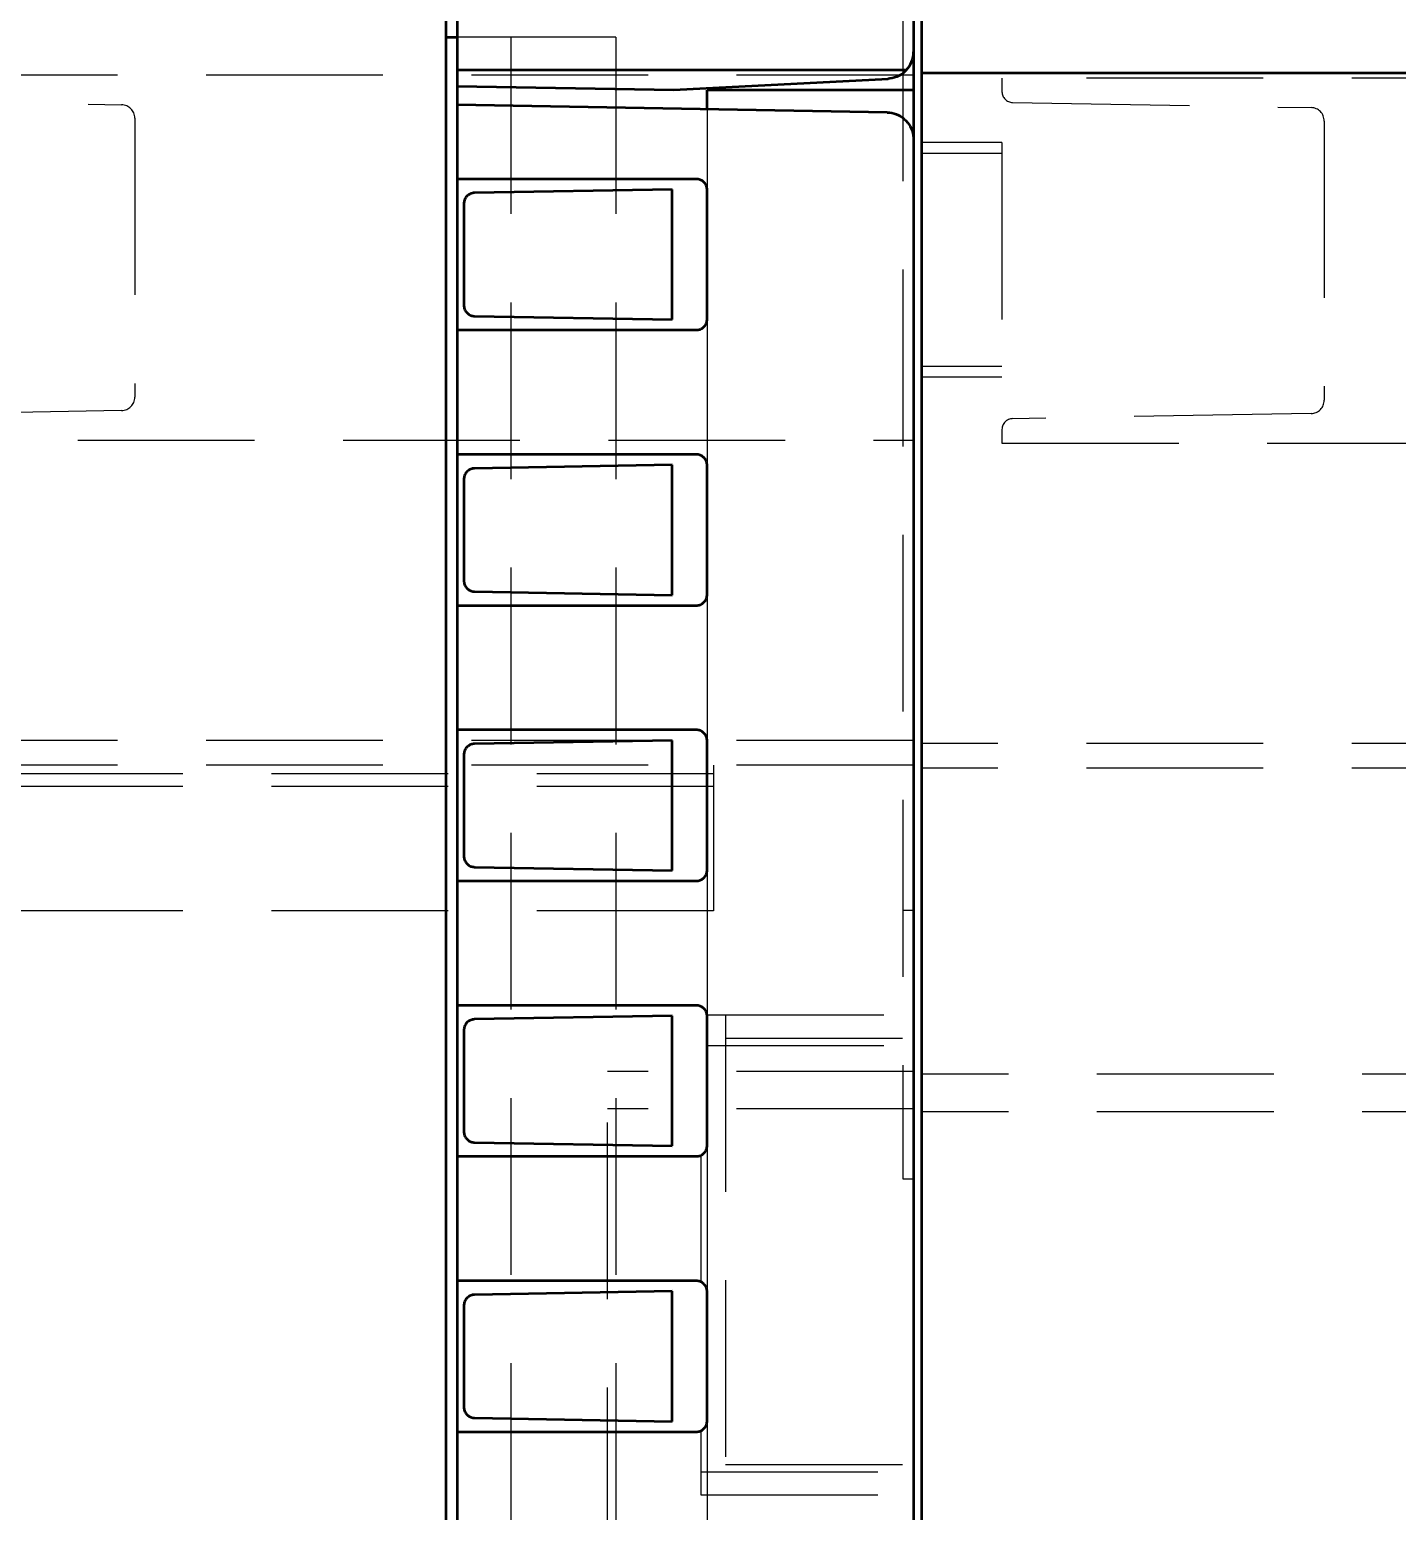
# Model space of a CAD drawing. Extents: x -891 to 6596, y -1 to 298.
# Drawn here: x -326.95 to -323.083, y 174.883 to 179.073 of the extents above; entities that cross this region are included whole.
import ezdxf

# ---------------------------------------------------------------- set-up
doc = ezdxf.new("R2010")
doc.units = 0
doc.header["$MEASUREMENT"] = 0
doc.linetypes.add('DASHED', pattern=[0.75, 0.5, -0.25])
doc.layers.add('AM_0', color=7, linetype='Continuous', lineweight=50)
doc.layers.add('AM_9', color=6, linetype='DASHED', lineweight=25)

msp = doc.modelspace()

# ---------------------------------------------------------------- linework, layer by layer
at = {"layer": 'AM_0'}
for p, q in [((-324.4288, 184.0919), (-324.4288, 164.503)), ((-324.4511, 184.0537), (-324.4511, 174.0926)), ((-325.7721, 165.2096), (-325.7721, 180.092)), ((-325.7417, 180.092), (-325.7417, 164.9667)), ((-325.7721, 179.0519), (-325.7417, 179.0519)), ((-324.4716, 178.9584), (-325.7417, 178.9584)), ((-325.1283, 178.9028), (-324.523, 178.9345)), ((-322.3762, 178.9502), (-324.4288, 178.9502)), ((-325.7417, 178.9135), (-325.1283, 178.9028)), ((-325.0346, 178.848), (-325.0346, 178.9016)), ((-324.4511, 178.9016), (-325.0346, 178.9016)), ((-324.5257, 178.8391), (-325.7417, 178.8603)), ((-325.065, 178.6507), (-325.7417, 178.6507)), ((-325.1335, 178.6212), (-325.6923, 178.6115)), ((-325.1335, 178.2534), (-325.1335, 178.6212)), ((-325.0346, 178.2543), (-325.0346, 178.6204)), ((-325.7222, 178.5811), (-325.7222, 178.2935)), ((-325.6923, 178.2631), (-325.1335, 178.2534)), ((-325.7417, 178.2239), (-325.065, 178.2239)), ((-325.065, 177.8718), (-325.7417, 177.8718)), ((-325.1335, 177.8422), (-325.6923, 177.8325)), ((-325.1335, 177.4744), (-325.1335, 177.8422)), ((-325.0346, 177.4753), (-325.0346, 177.8414)), ((-325.7222, 177.8021), (-325.7222, 177.5145)), ((-325.6923, 177.4842), (-325.1335, 177.4744)), ((-325.7417, 177.4449), (-325.065, 177.4449)), ((-325.065, 177.0928), (-325.7417, 177.0928)), ((-325.1335, 177.0633), (-325.6923, 177.0535)), ((-325.1335, 176.6955), (-325.1335, 177.0633)), ((-325.0346, 176.6963), (-325.0346, 177.0624)), ((-325.7222, 177.0232), (-325.7222, 176.7356)), ((-325.6923, 176.7052), (-325.1335, 176.6955)), ((-325.7417, 176.6659), (-325.065, 176.6659)), ((-325.065, 176.3138), (-325.7417, 176.3138)), ((-325.7222, 176.2442), (-325.7222, 175.9566)), ((-325.1335, 176.2843), (-325.6923, 176.2746)), ((-325.1335, 175.9165), (-325.1335, 176.2843)), ((-325.0346, 175.9173), (-325.0346, 176.2834)), ((-325.6923, 175.9262), (-325.1335, 175.9165)), ((-325.7417, 175.887), (-325.065, 175.887)), ((-325.065, 175.5348), (-325.7417, 175.5348)), ((-325.1335, 175.5053), (-325.6923, 175.4956)), ((-325.1335, 175.1375), (-325.1335, 175.5053)), ((-325.0346, 175.1384), (-325.0346, 175.5045)), ((-325.7222, 175.4652), (-325.7222, 175.1776)), ((-325.6923, 175.1473), (-325.1335, 175.1375)), ((-325.7417, 175.108), (-325.065, 175.108))]:
    msp.add_line(p, q, dxfattribs=at)
for points in [[(-324.4716, 178.9584), (-324.4763, 178.9537), (-324.4815, 178.9495), (-324.4869, 178.9458), (-324.4927, 178.9426), (-324.4987, 178.9398), (-324.505, 178.9376), (-324.5114, 178.936), (-324.5179, 178.9349), (-324.523, 178.9345)], [(-324.5257, 178.8391), (-324.519, 178.8387), (-324.5125, 178.8377), (-324.5061, 178.8362), (-324.4998, 178.8341), (-324.4937, 178.8314), (-324.4879, 178.8283), (-324.4824, 178.8246), (-324.4772, 178.8205), (-324.4724, 178.8159), (-324.468, 178.811), (-324.464, 178.8056), (-324.4606, 178.8), (-324.4576, 178.7941), (-324.4552, 178.7879), (-324.4533, 178.7816), (-324.452, 178.7751), (-324.4512, 178.7685), (-324.4511, 178.7632)], [(-325.0346, 178.6204), (-325.0347, 178.623), (-325.0351, 178.6256), (-325.0356, 178.6282), (-325.0364, 178.6307), (-325.0374, 178.6332), (-325.0387, 178.6355), (-325.0401, 178.6378), (-325.0417, 178.6399), (-325.0435, 178.6418), (-325.0454, 178.6436), (-325.0475, 178.6452), (-325.0498, 178.6467), (-325.0521, 178.6479), (-325.0546, 178.6489), (-325.0571, 178.6497), (-325.0597, 178.6503), (-325.0623, 178.6506), (-325.065, 178.6507)], [(-325.6923, 178.6115), (-325.695, 178.6113), (-325.6976, 178.6109), (-325.7002, 178.6103), (-325.7027, 178.6094), (-325.7051, 178.6084), (-325.7074, 178.6071), (-325.7096, 178.6057), (-325.7117, 178.604), (-325.7136, 178.6022), (-325.7154, 178.6002), (-325.717, 178.5981), (-325.7183, 178.5958), (-325.7195, 178.5934), (-325.7205, 178.591), (-325.7213, 178.5884), (-325.7218, 178.5858), (-325.7221, 178.5832), (-325.7222, 178.5811)], [(-325.7222, 178.2935), (-325.722, 178.2909), (-325.7217, 178.2882), (-325.7211, 178.2857), (-325.7203, 178.2831), (-325.7193, 178.2807), (-325.7181, 178.2783), (-325.7167, 178.2761), (-325.7151, 178.274), (-325.7133, 178.272), (-325.7113, 178.2702), (-325.7092, 178.2686), (-325.707, 178.2672), (-325.7046, 178.266), (-325.7022, 178.265), (-325.6996, 178.2642), (-325.6971, 178.2636), (-325.6944, 178.2633), (-325.6923, 178.2631)], [(-325.065, 178.2239), (-325.0623, 178.224), (-325.0597, 178.2243), (-325.0571, 178.2249), (-325.0546, 178.2257), (-325.0521, 178.2267), (-325.0498, 178.228), (-325.0475, 178.2294), (-325.0454, 178.231), (-325.0435, 178.2328), (-325.0417, 178.2347), (-325.0401, 178.2368), (-325.0387, 178.2391), (-325.0374, 178.2414), (-325.0364, 178.2439), (-325.0356, 178.2464), (-325.0351, 178.249), (-325.0347, 178.2516), (-325.0346, 178.2543)], [(-325.0346, 177.8414), (-325.0347, 177.844), (-325.0351, 177.8467), (-325.0356, 177.8492), (-325.0364, 177.8518), (-325.0374, 177.8542), (-325.0387, 177.8566), (-325.0401, 177.8588), (-325.0417, 177.8609), (-325.0435, 177.8629), (-325.0454, 177.8646), (-325.0475, 177.8663), (-325.0498, 177.8677), (-325.0521, 177.8689), (-325.0546, 177.8699), (-325.0571, 177.8707), (-325.0597, 177.8713), (-325.0623, 177.8716), (-325.065, 177.8718)], [(-325.6923, 177.8325), (-325.695, 177.8323), (-325.6976, 177.8319), (-325.7002, 177.8313), (-325.7027, 177.8305), (-325.7051, 177.8294), (-325.7074, 177.8282), (-325.7096, 177.8267), (-325.7117, 177.825), (-325.7136, 177.8232), (-325.7154, 177.8212), (-325.717, 177.8191), (-325.7183, 177.8168), (-325.7195, 177.8145), (-325.7205, 177.812), (-325.7213, 177.8095), (-325.7218, 177.8069), (-325.7221, 177.8042), (-325.7222, 177.8021)], [(-325.7222, 177.5145), (-325.722, 177.5119), (-325.7217, 177.5093), (-325.7211, 177.5067), (-325.7203, 177.5042), (-325.7193, 177.5017), (-325.7181, 177.4994), (-325.7167, 177.4971), (-325.7151, 177.495), (-325.7133, 177.4931), (-325.7113, 177.4913), (-325.7092, 177.4897), (-325.707, 177.4882), (-325.7046, 177.487), (-325.7022, 177.486), (-325.6996, 177.4852), (-325.6971, 177.4846), (-325.6944, 177.4843), (-325.6923, 177.4842)], [(-325.065, 177.4449), (-325.0623, 177.445), (-325.0597, 177.4454), (-325.0571, 177.4459), (-325.0546, 177.4467), (-325.0521, 177.4478), (-325.0498, 177.449), (-325.0475, 177.4504), (-325.0454, 177.452), (-325.0435, 177.4538), (-325.0417, 177.4558), (-325.0401, 177.4579), (-325.0387, 177.4601), (-325.0374, 177.4624), (-325.0364, 177.4649), (-325.0356, 177.4674), (-325.0351, 177.47), (-325.0347, 177.4726), (-325.0346, 177.4753)], [(-325.0346, 177.0624), (-325.0347, 177.0651), (-325.0351, 177.0677), (-325.0356, 177.0703), (-325.0364, 177.0728), (-325.0374, 177.0752), (-325.0387, 177.0776), (-325.0401, 177.0798), (-325.0417, 177.0819), (-325.0435, 177.0839), (-325.0454, 177.0857), (-325.0475, 177.0873), (-325.0498, 177.0887), (-325.0521, 177.0899), (-325.0546, 177.091), (-325.0571, 177.0917), (-325.0597, 177.0923), (-325.0623, 177.0927), (-325.065, 177.0928)], [(-325.6923, 177.0535), (-325.695, 177.0534), (-325.6976, 177.053), (-325.7002, 177.0523), (-325.7027, 177.0515), (-325.7051, 177.0505), (-325.7074, 177.0492), (-325.7096, 177.0477), (-325.7117, 177.0461), (-325.7136, 177.0443), (-325.7154, 177.0423), (-325.717, 177.0401), (-325.7183, 177.0379), (-325.7195, 177.0355), (-325.7205, 177.033), (-325.7213, 177.0305), (-325.7218, 177.0279), (-325.7221, 177.0253), (-325.7222, 177.0232)], [(-325.7222, 176.7356), (-325.722, 176.7329), (-325.7217, 176.7303), (-325.7211, 176.7277), (-325.7203, 176.7252), (-325.7193, 176.7227), (-325.7181, 176.7204), (-325.7167, 176.7182), (-325.7151, 176.7161), (-325.7133, 176.7141), (-325.7113, 176.7123), (-325.7092, 176.7107), (-325.707, 176.7093), (-325.7046, 176.708), (-325.7022, 176.707), (-325.6996, 176.7062), (-325.6971, 176.7057), (-325.6944, 176.7053), (-325.6923, 176.7052)], [(-325.065, 176.6659), (-325.0623, 176.6661), (-325.0597, 176.6664), (-325.0571, 176.667), (-325.0546, 176.6678), (-325.0521, 176.6688), (-325.0498, 176.67), (-325.0475, 176.6714), (-325.0454, 176.6731), (-325.0435, 176.6748), (-325.0417, 176.6768), (-325.0401, 176.6789), (-325.0387, 176.6811), (-325.0374, 176.6835), (-325.0364, 176.6859), (-325.0356, 176.6885), (-325.0351, 176.691), (-325.0347, 176.6937), (-325.0346, 176.6963)], [(-325.0346, 176.2834), (-325.0347, 176.2861), (-325.0351, 176.2887), (-325.0356, 176.2913), (-325.0364, 176.2938), (-325.0374, 176.2963), (-325.0387, 176.2986), (-325.0401, 176.3009), (-325.0417, 176.303), (-325.0435, 176.3049), (-325.0454, 176.3067), (-325.0475, 176.3083), (-325.0498, 176.3097), (-325.0521, 176.311), (-325.0546, 176.312), (-325.0571, 176.3128), (-325.0597, 176.3134), (-325.0623, 176.3137), (-325.065, 176.3138)], [(-325.6923, 176.2746), (-325.695, 176.2744), (-325.6976, 176.274), (-325.7002, 176.2734), (-325.7027, 176.2725), (-325.7051, 176.2715), (-325.7074, 176.2702), (-325.7096, 176.2688), (-325.7117, 176.2671), (-325.7136, 176.2653), (-325.7154, 176.2633), (-325.717, 176.2612), (-325.7183, 176.2589), (-325.7195, 176.2565), (-325.7205, 176.2541), (-325.7213, 176.2515), (-325.7218, 176.2489), (-325.7221, 176.2463), (-325.7222, 176.2442)], [(-325.7222, 175.9566), (-325.722, 175.954), (-325.7217, 175.9513), (-325.7211, 175.9487), (-325.7203, 175.9462), (-325.7193, 175.9438), (-325.7181, 175.9414), (-325.7167, 175.9392), (-325.7151, 175.9371), (-325.7133, 175.9351), (-325.7113, 175.9333), (-325.7092, 175.9317), (-325.707, 175.9303), (-325.7046, 175.9291), (-325.7022, 175.9281), (-325.6996, 175.9273), (-325.6971, 175.9267), (-325.6944, 175.9264), (-325.6923, 175.9262)], [(-325.065, 175.887), (-325.0623, 175.8871), (-325.0597, 175.8874), (-325.0571, 175.888), (-325.0546, 175.8888), (-325.0521, 175.8898), (-325.0498, 175.891), (-325.0475, 175.8925), (-325.0454, 175.8941), (-325.0435, 175.8959), (-325.0417, 175.8978), (-325.0401, 175.8999), (-325.0387, 175.9022), (-325.0374, 175.9045), (-325.0364, 175.907), (-325.0356, 175.9095), (-325.0351, 175.9121), (-325.0347, 175.9147), (-325.0346, 175.9173)], [(-325.0346, 175.5045), (-325.0347, 175.5071), (-325.0351, 175.5098), (-325.0356, 175.5123), (-325.0364, 175.5149), (-325.0374, 175.5173), (-325.0387, 175.5197), (-325.0401, 175.5219), (-325.0417, 175.524), (-325.0435, 175.526), (-325.0454, 175.5277), (-325.0475, 175.5294), (-325.0498, 175.5308), (-325.0521, 175.532), (-325.0546, 175.533), (-325.0571, 175.5338), (-325.0597, 175.5344), (-325.0623, 175.5347), (-325.065, 175.5348)], [(-325.6923, 175.4956), (-325.695, 175.4954), (-325.6976, 175.495), (-325.7002, 175.4944), (-325.7027, 175.4936), (-325.7051, 175.4925), (-325.7074, 175.4913), (-325.7096, 175.4898), (-325.7117, 175.4881), (-325.7136, 175.4863), (-325.7154, 175.4843), (-325.717, 175.4822), (-325.7183, 175.4799), (-325.7195, 175.4776), (-325.7205, 175.4751), (-325.7213, 175.4726), (-325.7218, 175.47), (-325.7221, 175.4673), (-325.7222, 175.4652)], [(-325.7222, 175.1776), (-325.722, 175.175), (-325.7217, 175.1724), (-325.7211, 175.1698), (-325.7203, 175.1672), (-325.7193, 175.1648), (-325.7181, 175.1625), (-325.7167, 175.1602), (-325.7151, 175.1581), (-325.7133, 175.1562), (-325.7113, 175.1544), (-325.7092, 175.1528), (-325.707, 175.1513), (-325.7046, 175.1501), (-325.7022, 175.1491), (-325.6996, 175.1483), (-325.6971, 175.1477), (-325.6944, 175.1474), (-325.6923, 175.1473)], [(-325.065, 175.108), (-325.0623, 175.1081), (-325.0597, 175.1085), (-325.0571, 175.109), (-325.0546, 175.1098), (-325.0521, 175.1109), (-325.0498, 175.1121), (-325.0475, 175.1135), (-325.0454, 175.1151), (-325.0435, 175.1169), (-325.0417, 175.1189), (-325.0401, 175.121), (-325.0387, 175.1232), (-325.0374, 175.1255), (-325.0364, 175.128), (-325.0356, 175.1305), (-325.0351, 175.1331), (-325.0347, 175.1357), (-325.0346, 175.1384)]]:
    msp.add_lwpolyline(points, dxfattribs=at)
msp.add_arc((-324.527, 179.0103), 0.0759, 316.8295, 0, dxfattribs=at)
at = {"layer": 'AM_9'}
for p, q in [((-324.4814, 180.6448), (-324.4814, 175.8237)), ((-325.2923, 179.0519), (-325.7417, 179.0519)), ((-325.5899, 179.0519), (-325.5899, 165.2096)), ((-325.2923, 179.0519), (-325.2923, 165.2096)), ((-324.4511, 178.9444), (-327.5639, 178.9444)), ((-318.9624, 178.9363), (-324.201, 178.9363)), ((-324.201, 178.9363), (-324.201, 178.8978)), ((-327.5341, 178.8755), (-326.6901, 178.8608)), ((-325.0346, 178.848), (-325.0346, 178.6204)), ((-324.1712, 178.8674), (-323.3273, 178.8527)), ((-326.6528, 178.8229), (-326.6528, 178.0338)), ((-323.29, 178.8147), (-323.29, 178.0257)), ((-324.201, 178.7537), (-324.4288, 178.7537)), ((-324.201, 178.7234), (-324.4288, 178.7234)), ((-324.201, 178.7537), (-324.201, 178.0902)), ((-325.0346, 178.2543), (-325.0346, 177.8414)), ((-324.201, 178.1205), (-324.4288, 178.1205)), ((-324.201, 178.0902), (-324.4288, 178.0902)), ((-326.6901, 177.9959), (-327.5341, 177.9811)), ((-323.3273, 177.9877), (-324.1712, 177.973)), ((-324.201, 177.9427), (-324.201, 177.9042)), ((-327.5639, 177.9123), (-324.4511, 177.9123)), ((-324.201, 177.9042), (-318.9624, 177.9042)), ((-325.0346, 177.4753), (-325.0346, 177.0624)), ((-324.4511, 177.0627), (-327.7917, 177.0627)), ((-318.9624, 177.0546), (-324.4288, 177.0546)), ((-324.4511, 176.9929), (-327.7917, 176.9929)), ((-325.0165, 176.969), (-327.3782, 176.969)), ((-325.0165, 176.9929), (-325.0165, 176.5814)), ((-318.9624, 176.9847), (-324.4288, 176.9847)), ((-325.0165, 176.9331), (-327.3782, 176.9331)), ((-325.0346, 176.6963), (-325.0346, 176.2834)), ((-325.0165, 176.5814), (-327.3782, 176.5814)), ((-324.4814, 176.5829), (-324.4511, 176.5829)), ((-325.0348, 176.2868), (-324.4511, 176.2868)), ((-324.9825, 176.2868), (-324.9825, 174.9293)), ((-324.9825, 176.2214), (-324.4511, 176.2214)), ((-325.0346, 176.2003), (-324.4511, 176.2003)), ((-324.4511, 176.1273), (-325.3166, 176.1273)), ((-325.3166, 172.483), (-325.3166, 176.1273)), ((-322.6826, 176.1192), (-324.4288, 176.1192)), ((-324.4511, 176.0211), (-325.3166, 176.0211)), ((-322.6826, 176.0129), (-324.4288, 176.0129)), ((-325.0346, 175.9173), (-325.0346, 175.5045)), ((-325.0524, 175.8897), (-325.0524, 175.5321)), ((-324.4814, 175.8237), (-324.4511, 175.8237)), ((-325.0346, 175.1384), (-325.0346, 174.7255)), ((-325.0524, 175.1107), (-325.0524, 174.9293)), ((-325.0524, 174.9946), (-324.4511, 174.9946)), ((-324.9825, 175.0158), (-324.4511, 175.0158)), ((-325.0524, 174.9293), (-324.4511, 174.9293))]:
    msp.add_line(p, q, dxfattribs=at)
for centre, radius, start, end in [((-324.1707, 178.8978), 0.0304, 180, 269), ((-326.6908, 178.8229), 0.038, 0, 89), ((-323.3279, 178.8147), 0.038, 0, 89), ((-326.6908, 178.0338), 0.038, 271, 0), ((-323.3279, 178.0257), 0.038, 271, 0), ((-324.1707, 177.9427), 0.0304, 91, 180)]:
    msp.add_arc(centre, radius, start, end, dxfattribs=at)

doc.saveas('drawing.dxf')
